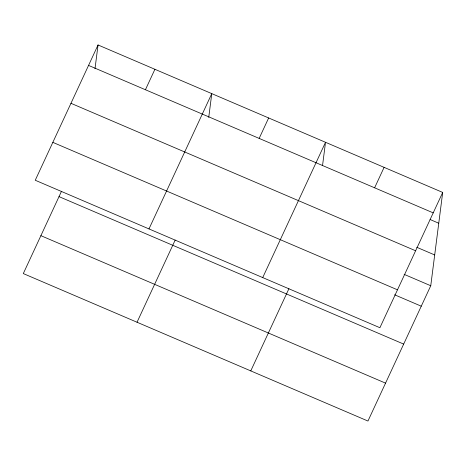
<?xml version="1.0" encoding="UTF-8"?>
<svg xmlns="http://www.w3.org/2000/svg" width="466" height="466" viewBox="0 0 466 466"><rect width="100%" height="100%" fill="white"/><g stroke="black" fill="none" stroke-linecap="round" stroke-linejoin="round"><path stroke-width="0.7" d="M95 68.758L98.046 44.963L442.7 192.429L430.753 285.745L367.954 421.037L23.3 273.571L61.442 191.398M208.739 117.42L211.785 93.625L148.98 228.923M322.559 165.389L325.518 142.293L262.719 277.585M98.046 44.963L35.247 180.255L379.901 327.72L442.7 192.429M145.427 89.74L154.916 69.294M137.033 322.233L175.181 240.06M259.16 138.408L268.649 117.962M250.772 370.895L288.914 288.722M374.617 187.804L384.106 167.358M88.557 65.409L433.211 212.875M430.101 219.521L438.756 223.226M416.721 247.26L434.696 254.949M70.966 103.306L415.62 250.772M404.121 274.346L430.753 285.745M52.839 142.357L397.492 289.823M394.632 294.792L421.264 306.191M59.019 196.623L403.673 344.089M40.892 235.668L385.545 383.134"/></g></svg>
